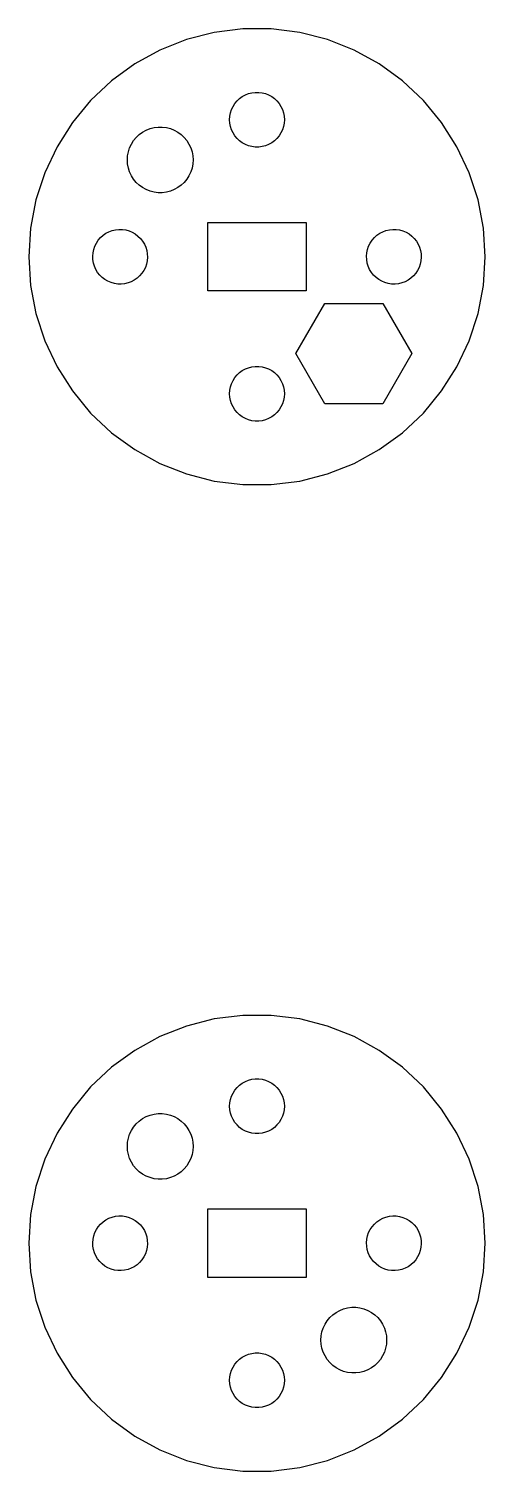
# Model space of a CAD drawing. Header units: metres. Extents: x -13.8 to 72.5, y 95.5 to 175.7.
# Drawn here: x 47.5 to 72.5, y 95.5 to 174.5 of the extents above; entities that cross this region are included whole.
import ezdxf

# ---------------------------------------------------------------- set-up
doc = ezdxf.new("R2010")
doc.units = ezdxf.units.M

msp = doc.modelspace()

# ---------------------------------------------------------------- linework, layer by layer
for p, q in [((56.1373, 173.888), (54.6777, 173.31)), ((57.6577, 174.279), (56.1373, 173.888)), ((59.2151, 174.475), (57.6577, 174.279)), ((60.7849, 174.475), (59.2151, 174.475)), ((62.3423, 174.279), (60.7849, 174.475)), ((63.8627, 173.888), (62.3423, 174.279)), ((65.3222, 173.31), (63.8627, 173.888)), ((54.6777, 173.31), (53.3022, 172.554)), ((66.6978, 172.554), (65.3222, 173.31)), ((53.3022, 172.554), (52.0322, 171.631)), ((67.9678, 171.631), (66.6978, 172.554)), ((52.0322, 171.631), (50.8879, 170.557)), ((69.1121, 170.557), (67.9678, 171.631)), ((50.8879, 170.557), (49.8873, 169.347)), ((58.9065, 170.527), (59.0439, 170.656)), ((59.0439, 170.656), (59.1963, 170.766)), ((59.1963, 170.766), (59.3613, 170.857)), ((59.3613, 170.857), (59.5365, 170.927)), ((59.5365, 170.927), (59.7189, 170.973)), ((59.7189, 170.973), (59.9058, 170.997)), ((59.9058, 170.997), (60.0942, 170.997)), ((60.0942, 170.997), (60.2811, 170.973)), ((60.2811, 170.973), (60.4635, 170.927)), ((60.4635, 170.927), (60.6387, 170.857)), ((60.6387, 170.857), (60.8037, 170.766)), ((60.8037, 170.766), (60.9561, 170.656)), ((60.9561, 170.656), (61.0934, 170.527)), ((70.1127, 169.347), (69.1121, 170.557)), ((58.5118, 169.688), (58.5471, 169.873)), ((58.5471, 169.873), (58.6053, 170.052)), ((58.6053, 170.052), (58.6855, 170.223)), ((58.6855, 170.223), (58.7865, 170.382)), ((58.7865, 170.382), (58.9065, 170.527)), ((61.0934, 170.527), (61.2135, 170.382)), ((61.2135, 170.382), (61.3145, 170.223)), ((61.3145, 170.223), (61.3947, 170.052)), ((61.3947, 170.052), (61.4529, 169.873)), ((61.4529, 169.873), (61.4882, 169.688)), ((49.8873, 169.347), (49.0462, 168.022)), ((53.9306, 168.932), (54.1408, 169.015)), ((54.1408, 169.015), (54.3597, 169.071)), ((54.3597, 169.071), (54.584, 169.099)), ((54.584, 169.099), (54.81, 169.099)), ((54.81, 169.099), (55.0343, 169.071)), ((55.0343, 169.071), (55.2532, 169.015)), ((55.2532, 169.015), (55.4634, 168.932)), ((58.5, 169.5), (58.5118, 169.688)), ((58.5118, 169.312), (58.5, 169.5)), ((58.5471, 169.127), (58.5118, 169.312)), ((58.6053, 168.948), (58.5471, 169.127)), ((61.4529, 169.127), (61.3947, 168.948)), ((61.4882, 169.312), (61.4529, 169.127)), ((61.4882, 169.688), (61.5, 169.5)), ((61.5, 169.5), (61.4882, 169.312)), ((70.9538, 168.022), (70.1127, 169.347)), ((53.0234, 167.966), (53.1196, 168.17)), ((53.1196, 168.17), (53.2408, 168.361)), ((53.2408, 168.361), (53.3849, 168.535)), ((53.3849, 168.535), (53.5496, 168.69)), ((53.5496, 168.69), (53.7325, 168.823)), ((53.7325, 168.823), (53.9306, 168.932)), ((55.4634, 168.932), (55.6615, 168.823)), ((55.6615, 168.823), (55.8444, 168.69)), ((55.8444, 168.69), (56.0091, 168.535)), ((56.0091, 168.535), (56.1532, 168.361)), ((56.1532, 168.361), (56.2744, 168.17)), ((56.2744, 168.17), (56.3706, 167.966)), ((58.6855, 168.777), (58.6053, 168.948)), ((58.7865, 168.618), (58.6855, 168.777)), ((58.9065, 168.473), (58.7865, 168.618)), ((59.0439, 168.344), (58.9065, 168.473)), ((59.1963, 168.234), (59.0439, 168.344)), ((59.3613, 168.143), (59.1963, 168.234)), ((60.8037, 168.234), (60.6387, 168.143)), ((60.9561, 168.344), (60.8037, 168.234)), ((61.0934, 168.473), (60.9561, 168.344)), ((61.2135, 168.618), (61.0934, 168.473)), ((61.3145, 168.777), (61.2135, 168.618)), ((61.3947, 168.948), (61.3145, 168.777)), ((49.0462, 168.022), (48.3778, 166.602)), ((52.897, 167.303), (52.9112, 167.529)), ((52.9112, 167.529), (52.9536, 167.751)), ((52.9536, 167.751), (53.0234, 167.966)), ((56.3706, 167.966), (56.4404, 167.751)), ((56.4404, 167.751), (56.4828, 167.529)), ((56.4828, 167.529), (56.497, 167.303)), ((59.5365, 168.073), (59.3613, 168.143)), ((59.7189, 168.027), (59.5365, 168.073)), ((59.9058, 168.003), (59.7189, 168.027)), ((60.0942, 168.003), (59.9058, 168.003)), ((60.2811, 168.027), (60.0942, 168.003)), ((60.4635, 168.073), (60.2811, 168.027)), ((60.6387, 168.143), (60.4635, 168.073)), ((71.6222, 166.602), (70.9538, 168.022)), ((48.3778, 166.602), (47.8927, 165.109)), ((52.9112, 167.077), (52.897, 167.303)), ((52.9536, 166.855), (52.9112, 167.077)), ((53.0234, 166.64), (52.9536, 166.855)), ((53.1196, 166.436), (53.0234, 166.64)), ((56.3706, 166.64), (56.2744, 166.436)), ((56.4404, 166.855), (56.3706, 166.64)), ((56.4828, 167.077), (56.4404, 166.855)), ((56.497, 167.303), (56.4828, 167.077)), ((72.1073, 165.109), (71.6222, 166.602)), ((53.2408, 166.245), (53.1196, 166.436)), ((53.3849, 166.071), (53.2408, 166.245)), ((53.5496, 165.916), (53.3849, 166.071)), ((53.7325, 165.783), (53.5496, 165.916)), ((55.8444, 165.916), (55.6615, 165.783)), ((56.0091, 166.071), (55.8444, 165.916)), ((56.1532, 166.245), (56.0091, 166.071)), ((56.2744, 166.436), (56.1532, 166.245)), ((47.8927, 165.109), (47.5986, 163.567)), ((53.9306, 165.674), (53.7325, 165.783)), ((54.1408, 165.591), (53.9306, 165.674)), ((54.3597, 165.535), (54.1408, 165.591)), ((54.584, 165.507), (54.3597, 165.535)), ((54.81, 165.507), (54.584, 165.507)), ((55.0343, 165.535), (54.81, 165.507)), ((55.2532, 165.591), (55.0343, 165.535)), ((55.4634, 165.674), (55.2532, 165.591)), ((55.6615, 165.783), (55.4634, 165.674)), ((72.4014, 163.567), (72.1073, 165.109)), ((47.5986, 163.567), (47.5, 162)), ((51.8899, 163.37), (52.0665, 163.436)), ((52.0665, 163.436), (52.2498, 163.479)), ((52.2498, 163.479), (52.4372, 163.499)), ((52.4372, 163.499), (52.6255, 163.495)), ((52.6255, 163.495), (52.8119, 163.467)), ((52.8119, 163.467), (52.9933, 163.417)), ((57.3, 160.125), (57.3, 163.875)), ((57.3, 163.875), (62.7, 163.875)), ((62.7, 163.875), (62.7, 160.125)), ((66.8899, 163.37), (67.0665, 163.436)), ((67.0665, 163.436), (67.2498, 163.479)), ((67.2498, 163.479), (67.4372, 163.499)), ((67.4372, 163.499), (67.6255, 163.495)), ((67.6255, 163.495), (67.8119, 163.467)), ((67.8119, 163.467), (67.9933, 163.417)), ((72.5, 162), (72.4014, 163.567)), ((51.1172, 162.581), (51.201, 162.75)), ((51.201, 162.75), (51.3052, 162.907)), ((51.3052, 162.907), (51.4283, 163.049)), ((51.4283, 163.049), (51.5683, 163.176)), ((51.5683, 163.176), (51.723, 163.283)), ((51.723, 163.283), (51.8899, 163.37)), ((52.9933, 163.417), (53.1669, 163.344)), ((53.1669, 163.344), (53.3301, 163.249)), ((53.3301, 163.249), (53.4801, 163.135)), ((53.4801, 163.135), (53.6147, 163.004)), ((53.6147, 163.004), (53.7317, 162.856)), ((53.7317, 162.856), (53.8293, 162.695)), ((53.8293, 162.695), (53.9059, 162.523)), ((66.1172, 162.581), (66.201, 162.75)), ((66.201, 162.75), (66.3052, 162.907)), ((66.3052, 162.907), (66.4283, 163.049)), ((66.4283, 163.049), (66.5683, 163.176)), ((66.5683, 163.176), (66.723, 163.283)), ((66.723, 163.283), (66.8899, 163.37)), ((67.9933, 163.417), (68.1669, 163.344)), ((68.1669, 163.344), (68.3301, 163.249)), ((68.3301, 163.249), (68.4801, 163.135)), ((68.4801, 163.135), (68.6147, 163.004)), ((68.6147, 163.004), (68.7317, 162.856)), ((68.7317, 162.856), (68.8293, 162.695)), ((68.8293, 162.695), (68.9059, 162.523)), ((47.5, 162), (47.5986, 160.433)), ((51.0003, 162.031), (51.0161, 162.219)), ((51.0082, 161.843), (51.0003, 162.031)), ((51.0161, 162.219), (51.0553, 162.403)), ((51.0553, 162.403), (51.1172, 162.581)), ((53.9059, 162.523), (53.9604, 162.343)), ((53.9604, 162.343), (53.9918, 162.157)), ((53.9997, 161.969), (53.9839, 161.781)), ((53.9918, 162.157), (53.9997, 161.969)), ((66.0003, 162.031), (66.0161, 162.219)), ((66.0082, 161.843), (66.0003, 162.031)), ((66.0161, 162.219), (66.0553, 162.403)), ((66.0553, 162.403), (66.1172, 162.581)), ((68.9059, 162.523), (68.9604, 162.343)), ((68.9604, 162.343), (68.9918, 162.157)), ((68.9997, 161.969), (68.9839, 161.781)), ((68.9918, 162.157), (68.9997, 161.969)), ((72.4014, 160.433), (72.5, 162)), ((51.0396, 161.657), (51.0082, 161.843)), ((51.0941, 161.477), (51.0396, 161.657)), ((51.1707, 161.305), (51.0941, 161.477)), ((51.2683, 161.144), (51.1707, 161.305)), ((51.3853, 160.996), (51.2683, 161.144)), ((53.6948, 161.093), (53.5717, 160.951)), ((53.799, 161.25), (53.6948, 161.093)), ((53.8828, 161.419), (53.799, 161.25)), ((53.9447, 161.597), (53.8828, 161.419)), ((53.9839, 161.781), (53.9447, 161.597)), ((66.0396, 161.657), (66.0082, 161.843)), ((66.0941, 161.477), (66.0396, 161.657)), ((66.1707, 161.305), (66.0941, 161.477)), ((66.2683, 161.144), (66.1707, 161.305)), ((66.3853, 160.996), (66.2683, 161.144)), ((68.6948, 161.093), (68.5717, 160.951)), ((68.799, 161.25), (68.6948, 161.093)), ((68.8828, 161.419), (68.799, 161.25)), ((68.9447, 161.597), (68.8828, 161.419)), ((68.9839, 161.781), (68.9447, 161.597)), ((47.5986, 160.433), (47.8927, 158.891)), ((51.5199, 160.865), (51.3853, 160.996)), ((51.6699, 160.751), (51.5199, 160.865)), ((51.833, 160.656), (51.6699, 160.751)), ((52.0067, 160.583), (51.833, 160.656)), ((52.1881, 160.533), (52.0067, 160.583)), ((52.3745, 160.505), (52.1881, 160.533)), ((52.5628, 160.501), (52.3745, 160.505)), ((52.7502, 160.521), (52.5628, 160.501)), ((52.9335, 160.564), (52.7502, 160.521)), ((53.1101, 160.63), (52.9335, 160.564)), ((53.277, 160.717), (53.1101, 160.63)), ((53.4317, 160.824), (53.277, 160.717)), ((53.5717, 160.951), (53.4317, 160.824)), ((66.5199, 160.865), (66.3853, 160.996)), ((66.6699, 160.751), (66.5199, 160.865)), ((66.833, 160.656), (66.6699, 160.751)), ((67.0067, 160.583), (66.833, 160.656)), ((67.1881, 160.533), (67.0067, 160.583)), ((67.3745, 160.505), (67.1881, 160.533)), ((67.5628, 160.501), (67.3745, 160.505)), ((67.7502, 160.521), (67.5628, 160.501)), ((67.9335, 160.564), (67.7502, 160.521)), ((68.1101, 160.63), (67.9335, 160.564)), ((68.277, 160.717), (68.1101, 160.63)), ((68.4317, 160.824), (68.277, 160.717)), ((68.5717, 160.951), (68.4317, 160.824)), ((72.1073, 158.891), (72.4014, 160.433)), ((62.7, 160.125), (57.3, 160.125)), ((47.8927, 158.891), (48.3778, 157.398)), ((62.1295, 156.697), (63.7162, 159.445)), ((63.7162, 159.445), (66.8897, 159.445)), ((66.8897, 159.445), (68.4765, 156.697)), ((71.6222, 157.398), (72.1073, 158.891)), ((48.3778, 157.398), (49.0462, 155.978)), ((70.9538, 155.978), (71.6222, 157.398)), ((63.7162, 153.949), (62.1295, 156.697)), ((68.4765, 156.697), (66.8897, 153.949)), ((49.0462, 155.978), (49.8873, 154.653)), ((58.9065, 155.527), (59.0439, 155.656)), ((59.0439, 155.656), (59.1963, 155.766)), ((59.1963, 155.766), (59.3613, 155.857)), ((59.3613, 155.857), (59.5365, 155.927)), ((59.5365, 155.927), (59.7189, 155.973)), ((59.7189, 155.973), (59.9058, 155.997)), ((59.9058, 155.997), (60.0942, 155.997)), ((60.0942, 155.997), (60.2811, 155.973)), ((60.2811, 155.973), (60.4635, 155.927)), ((60.4635, 155.927), (60.6387, 155.857)), ((60.6387, 155.857), (60.8037, 155.766)), ((60.8037, 155.766), (60.9561, 155.656)), ((60.9561, 155.656), (61.0934, 155.527)), ((70.1127, 154.653), (70.9538, 155.978)), ((58.5118, 154.688), (58.5471, 154.873)), ((58.5471, 154.873), (58.6053, 155.052)), ((58.6053, 155.052), (58.6855, 155.223)), ((58.6855, 155.223), (58.7865, 155.382)), ((58.7865, 155.382), (58.9065, 155.527)), ((61.0934, 155.527), (61.2135, 155.382)), ((61.2135, 155.382), (61.3145, 155.223)), ((61.3145, 155.223), (61.3947, 155.052)), ((61.3947, 155.052), (61.4529, 154.873)), ((61.4529, 154.873), (61.4882, 154.688)), ((49.8873, 154.653), (50.8879, 153.443)), ((58.5, 154.5), (58.5118, 154.688)), ((58.5118, 154.312), (58.5, 154.5)), ((58.5471, 154.127), (58.5118, 154.312)), ((58.6053, 153.948), (58.5471, 154.127)), ((61.4529, 154.127), (61.3947, 153.948)), ((61.4882, 154.312), (61.4529, 154.127)), ((61.4882, 154.688), (61.5, 154.5)), ((61.5, 154.5), (61.4882, 154.312)), ((69.1121, 153.443), (70.1127, 154.653)), ((50.8879, 153.443), (52.0322, 152.369)), ((58.6855, 153.777), (58.6053, 153.948)), ((58.7865, 153.618), (58.6855, 153.777)), ((58.9065, 153.473), (58.7865, 153.618)), ((59.0439, 153.344), (58.9065, 153.473)), ((59.1963, 153.234), (59.0439, 153.344)), ((59.3613, 153.143), (59.1963, 153.234)), ((60.8037, 153.234), (60.6387, 153.143)), ((60.9561, 153.344), (60.8037, 153.234)), ((61.0934, 153.473), (60.9561, 153.344)), ((61.2135, 153.618), (61.0934, 153.473)), ((61.3145, 153.777), (61.2135, 153.618)), ((61.3947, 153.948), (61.3145, 153.777)), ((66.8897, 153.949), (63.7162, 153.949)), ((67.9678, 152.369), (69.1121, 153.443)), ((59.5365, 153.073), (59.3613, 153.143)), ((59.7189, 153.027), (59.5365, 153.073)), ((59.9058, 153.003), (59.7189, 153.027)), ((60.0942, 153.003), (59.9058, 153.003)), ((60.2811, 153.027), (60.0942, 153.003)), ((60.4635, 153.073), (60.2811, 153.027)), ((60.6387, 153.143), (60.4635, 153.073)), ((52.0322, 152.369), (53.3022, 151.446)), ((66.6978, 151.446), (67.9678, 152.369)), ((53.3022, 151.446), (54.6777, 150.69)), ((65.3222, 150.69), (66.6978, 151.446)), ((54.6777, 150.69), (56.1373, 150.112)), ((56.1373, 150.112), (57.6577, 149.721)), ((62.3423, 149.721), (63.8627, 150.112)), ((63.8627, 150.112), (65.3222, 150.69)), ((57.6577, 149.721), (59.2151, 149.525)), ((59.2151, 149.525), (60.7849, 149.525)), ((60.7849, 149.525), (62.3423, 149.721)), ((57.6577, 120.279), (56.1373, 119.888)), ((59.2151, 120.475), (57.6577, 120.279)), ((60.7849, 120.475), (59.2151, 120.475)), ((62.3423, 120.279), (60.7849, 120.475)), ((63.8627, 119.888), (62.3423, 120.279)), ((54.6777, 119.31), (53.3022, 118.554)), ((56.1373, 119.888), (54.6777, 119.31)), ((65.3222, 119.31), (63.8627, 119.888)), ((66.6978, 118.554), (65.3222, 119.31)), ((53.3022, 118.554), (52.0322, 117.631)), ((67.9678, 117.631), (66.6978, 118.554)), ((52.0322, 117.631), (50.8879, 116.557)), ((59.1963, 116.766), (59.3613, 116.857)), ((59.3613, 116.857), (59.5365, 116.927)), ((59.5365, 116.927), (59.7189, 116.973)), ((59.7189, 116.973), (59.9058, 116.997)), ((59.9058, 116.997), (60.0942, 116.997)), ((60.0942, 116.997), (60.2811, 116.973)), ((60.2811, 116.973), (60.4635, 116.927)), ((60.4635, 116.927), (60.6387, 116.857)), ((60.6387, 116.857), (60.8037, 116.766)), ((69.1121, 116.557), (67.9678, 117.631)), ((50.8879, 116.557), (49.8873, 115.347)), ((58.6053, 116.052), (58.6855, 116.223)), ((58.6855, 116.223), (58.7865, 116.382)), ((58.7865, 116.382), (58.9065, 116.527)), ((58.9065, 116.527), (59.0439, 116.656)), ((59.0439, 116.656), (59.1963, 116.766)), ((60.8037, 116.766), (60.9561, 116.656)), ((60.9561, 116.656), (61.0934, 116.527)), ((61.0934, 116.527), (61.2135, 116.382)), ((61.2135, 116.382), (61.3145, 116.223)), ((61.3145, 116.223), (61.3947, 116.052)), ((70.1127, 115.347), (69.1121, 116.557)), ((49.8873, 115.347), (49.0462, 114.022)), ((58.5, 115.5), (58.5118, 115.688)), ((58.5118, 115.312), (58.5, 115.5)), ((58.5118, 115.688), (58.5471, 115.873)), ((58.5471, 115.127), (58.5118, 115.312)), ((58.5471, 115.873), (58.6053, 116.052)), ((61.3947, 116.052), (61.4529, 115.873)), ((61.4529, 115.873), (61.4882, 115.688)), ((61.4882, 115.312), (61.4529, 115.127)), ((61.4882, 115.688), (61.5, 115.5)), ((61.5, 115.5), (61.4882, 115.312)), ((70.9538, 114.022), (70.1127, 115.347)), ((53.2408, 114.361), (53.3849, 114.535)), ((53.3849, 114.535), (53.5496, 114.69)), ((53.5496, 114.69), (53.7325, 114.823)), ((53.7325, 114.823), (53.9306, 114.932)), ((53.9306, 114.932), (54.1408, 115.015)), ((54.1408, 115.015), (54.3597, 115.071)), ((54.3597, 115.071), (54.584, 115.099)), ((54.584, 115.099), (54.81, 115.099)), ((54.81, 115.099), (55.0343, 115.071)), ((55.0343, 115.071), (55.2532, 115.015)), ((55.2532, 115.015), (55.4634, 114.932)), ((55.4634, 114.932), (55.6615, 114.823)), ((55.6615, 114.823), (55.8444, 114.69)), ((55.8444, 114.69), (56.0091, 114.535)), ((56.0091, 114.535), (56.1532, 114.361)), ((58.6053, 114.948), (58.5471, 115.127)), ((58.6855, 114.777), (58.6053, 114.948)), ((58.7865, 114.618), (58.6855, 114.777)), ((58.9065, 114.473), (58.7865, 114.618)), ((61.2135, 114.618), (61.0934, 114.473)), ((61.3145, 114.777), (61.2135, 114.618)), ((61.3947, 114.948), (61.3145, 114.777)), ((61.4529, 115.127), (61.3947, 114.948)), ((49.0462, 114.022), (48.3778, 112.602)), ((52.9112, 113.529), (52.9536, 113.751)), ((52.9536, 113.751), (53.0234, 113.966)), ((53.0234, 113.966), (53.1196, 114.17)), ((53.1196, 114.17), (53.2408, 114.361)), ((56.1532, 114.361), (56.2744, 114.17)), ((56.2744, 114.17), (56.3706, 113.966)), ((56.3706, 113.966), (56.4404, 113.751)), ((56.4404, 113.751), (56.4828, 113.529)), ((59.0439, 114.344), (58.9065, 114.473)), ((59.1963, 114.234), (59.0439, 114.344)), ((59.3613, 114.143), (59.1963, 114.234)), ((59.5365, 114.073), (59.3613, 114.143)), ((59.7189, 114.027), (59.5365, 114.073)), ((59.9058, 114.003), (59.7189, 114.027)), ((60.0942, 114.003), (59.9058, 114.003)), ((60.2811, 114.027), (60.0942, 114.003)), ((60.4635, 114.073), (60.2811, 114.027)), ((60.6387, 114.143), (60.4635, 114.073)), ((60.8037, 114.234), (60.6387, 114.143)), ((60.9561, 114.344), (60.8037, 114.234)), ((61.0934, 114.473), (60.9561, 114.344)), ((71.6222, 112.602), (70.9538, 114.022)), ((52.897, 113.303), (52.9112, 113.529)), ((52.9112, 113.077), (52.897, 113.303)), ((52.9536, 112.855), (52.9112, 113.077)), ((56.4828, 113.077), (56.4404, 112.855)), ((56.4828, 113.529), (56.497, 113.303)), ((56.497, 113.303), (56.4828, 113.077)), ((48.3778, 112.602), (47.8927, 111.109)), ((53.0234, 112.64), (52.9536, 112.855)), ((53.1196, 112.436), (53.0234, 112.64)), ((53.2408, 112.245), (53.1196, 112.436)), ((53.3849, 112.071), (53.2408, 112.245)), ((56.1532, 112.245), (56.0091, 112.071)), ((56.2744, 112.436), (56.1532, 112.245)), ((56.3706, 112.64), (56.2744, 112.436)), ((56.4404, 112.855), (56.3706, 112.64)), ((72.1073, 111.109), (71.6222, 112.602)), ((53.5496, 111.916), (53.3849, 112.071)), ((53.7325, 111.783), (53.5496, 111.916)), ((53.9306, 111.674), (53.7325, 111.783)), ((54.1408, 111.591), (53.9306, 111.674)), ((54.3597, 111.535), (54.1408, 111.591)), ((54.584, 111.507), (54.3597, 111.535)), ((54.81, 111.507), (54.584, 111.507)), ((55.0343, 111.535), (54.81, 111.507)), ((55.2532, 111.591), (55.0343, 111.535)), ((55.4634, 111.674), (55.2532, 111.591)), ((55.6615, 111.783), (55.4634, 111.674)), ((55.8444, 111.916), (55.6615, 111.783)), ((56.0091, 112.071), (55.8444, 111.916)), ((47.8927, 111.109), (47.5986, 109.567)), ((72.4014, 109.567), (72.1073, 111.109)), ((57.3, 106.125), (57.3, 109.875)), ((57.3, 109.875), (62.7, 109.875)), ((62.7, 109.875), (62.7, 106.125)), ((47.5986, 109.567), (47.5, 108)), ((51.3052, 108.907), (51.4283, 109.049)), ((51.4283, 109.049), (51.5683, 109.176)), ((51.5683, 109.176), (51.723, 109.283)), ((51.723, 109.283), (51.8899, 109.37)), ((51.8899, 109.37), (52.0665, 109.436)), ((52.0665, 109.436), (52.2498, 109.479)), ((52.2498, 109.479), (52.4372, 109.499)), ((52.4372, 109.499), (52.6255, 109.495)), ((52.6255, 109.495), (52.8119, 109.467)), ((52.8119, 109.467), (52.9933, 109.417)), ((52.9933, 109.417), (53.1669, 109.344)), ((53.1669, 109.344), (53.3301, 109.249)), ((53.3301, 109.249), (53.4801, 109.135)), ((53.4801, 109.135), (53.6147, 109.004)), ((53.6147, 109.004), (53.7317, 108.856)), ((66.3052, 108.907), (66.4283, 109.049)), ((66.4283, 109.049), (66.5683, 109.176)), ((66.5683, 109.176), (66.723, 109.283)), ((66.723, 109.283), (66.8899, 109.37)), ((66.8899, 109.37), (67.0665, 109.436)), ((67.0665, 109.436), (67.2498, 109.479)), ((67.2498, 109.479), (67.4372, 109.499)), ((67.4372, 109.499), (67.6255, 109.495)), ((67.6255, 109.495), (67.8119, 109.467)), ((67.8119, 109.467), (67.9933, 109.417)), ((67.9933, 109.417), (68.1669, 109.344)), ((68.1669, 109.344), (68.3301, 109.249)), ((68.3301, 109.249), (68.4801, 109.135)), ((68.4801, 109.135), (68.6147, 109.004)), ((68.6147, 109.004), (68.7317, 108.856)), ((72.5, 108), (72.4014, 109.567)), ((51.0003, 108.031), (51.0161, 108.219)), ((51.0161, 108.219), (51.0553, 108.403)), ((51.0553, 108.403), (51.1172, 108.581)), ((51.1172, 108.581), (51.201, 108.75)), ((51.201, 108.75), (51.3052, 108.907)), ((53.7317, 108.856), (53.8293, 108.695)), ((53.8293, 108.695), (53.9059, 108.523)), ((53.9059, 108.523), (53.9604, 108.343)), ((53.9604, 108.343), (53.9918, 108.157)), ((66.0003, 108.031), (66.0161, 108.219)), ((66.0161, 108.219), (66.0553, 108.403)), ((66.0553, 108.403), (66.1172, 108.581)), ((66.1172, 108.581), (66.201, 108.75)), ((66.201, 108.75), (66.3052, 108.907)), ((68.7317, 108.856), (68.8293, 108.695)), ((68.8293, 108.695), (68.9059, 108.523)), ((68.9059, 108.523), (68.9604, 108.343)), ((68.9604, 108.343), (68.9918, 108.157)), ((47.5, 108), (47.5986, 106.433)), ((51.0082, 107.843), (51.0003, 108.031)), ((51.0396, 107.657), (51.0082, 107.843)), ((51.0941, 107.477), (51.0396, 107.657)), ((51.1707, 107.305), (51.0941, 107.477)), ((53.8828, 107.419), (53.799, 107.25)), ((53.9447, 107.597), (53.8828, 107.419)), ((53.9839, 107.781), (53.9447, 107.597)), ((53.9997, 107.969), (53.9839, 107.781)), ((53.9918, 108.157), (53.9997, 107.969)), ((66.0082, 107.843), (66.0003, 108.031)), ((66.0396, 107.657), (66.0082, 107.843)), ((66.0941, 107.477), (66.0396, 107.657)), ((66.1707, 107.305), (66.0941, 107.477)), ((68.8828, 107.419), (68.799, 107.25)), ((68.9447, 107.597), (68.8828, 107.419)), ((68.9839, 107.781), (68.9447, 107.597)), ((68.9997, 107.969), (68.9839, 107.781)), ((68.9918, 108.157), (68.9997, 107.969)), ((72.4014, 106.433), (72.5, 108)), ((51.2683, 107.144), (51.1707, 107.305)), ((51.3853, 106.996), (51.2683, 107.144)), ((51.5199, 106.865), (51.3853, 106.996)), ((51.6699, 106.751), (51.5199, 106.865)), ((51.833, 106.656), (51.6699, 106.751)), ((52.0067, 106.583), (51.833, 106.656)), ((52.1881, 106.533), (52.0067, 106.583)), ((53.1101, 106.63), (52.9335, 106.564)), ((53.277, 106.717), (53.1101, 106.63)), ((53.4317, 106.824), (53.277, 106.717)), ((53.5717, 106.951), (53.4317, 106.824)), ((53.6948, 107.093), (53.5717, 106.951)), ((53.799, 107.25), (53.6948, 107.093)), ((66.2683, 107.144), (66.1707, 107.305)), ((66.3853, 106.996), (66.2683, 107.144)), ((66.5199, 106.865), (66.3853, 106.996)), ((66.6699, 106.751), (66.5199, 106.865)), ((66.833, 106.656), (66.6699, 106.751)), ((67.0067, 106.583), (66.833, 106.656)), ((67.1881, 106.533), (67.0067, 106.583)), ((68.1101, 106.63), (67.9335, 106.564)), ((68.277, 106.717), (68.1101, 106.63)), ((68.4317, 106.824), (68.277, 106.717)), ((68.5717, 106.951), (68.4317, 106.824)), ((68.6948, 107.093), (68.5717, 106.951)), ((68.799, 107.25), (68.6948, 107.093)), ((47.5986, 106.433), (47.8927, 104.891)), ((52.3745, 106.505), (52.1881, 106.533)), ((52.5628, 106.501), (52.3745, 106.505)), ((52.7502, 106.521), (52.5628, 106.501)), ((52.9335, 106.564), (52.7502, 106.521)), ((62.7, 106.125), (57.3, 106.125)), ((67.3745, 106.505), (67.1881, 106.533)), ((67.5628, 106.501), (67.3745, 106.505)), ((67.7502, 106.521), (67.5628, 106.501)), ((67.9335, 106.564), (67.7502, 106.521)), ((72.1073, 104.891), (72.4014, 106.433)), ((47.8927, 104.891), (48.3778, 103.398)), ((64.1556, 104.084), (64.3385, 104.217)), ((64.3385, 104.217), (64.5366, 104.326)), ((64.5366, 104.326), (64.7468, 104.409)), ((64.7468, 104.409), (64.9657, 104.465)), ((64.9657, 104.465), (65.19, 104.493)), ((65.19, 104.493), (65.416, 104.493)), ((65.416, 104.493), (65.6403, 104.465)), ((65.6403, 104.465), (65.8592, 104.409)), ((65.8592, 104.409), (66.0694, 104.326)), ((66.0694, 104.326), (66.2675, 104.217)), ((66.2675, 104.217), (66.4504, 104.084)), ((71.6222, 103.398), (72.1073, 104.891)), ((63.6294, 103.36), (63.7256, 103.564)), ((63.7256, 103.564), (63.8468, 103.755)), ((63.8468, 103.755), (63.9908, 103.929)), ((63.9908, 103.929), (64.1556, 104.084)), ((66.4504, 104.084), (66.6151, 103.929)), ((66.6151, 103.929), (66.7592, 103.755)), ((66.7592, 103.755), (66.8803, 103.564)), ((66.8803, 103.564), (66.9766, 103.36)), ((48.3778, 103.398), (49.0462, 101.978)), ((63.503, 102.697), (63.5172, 102.923)), ((63.5172, 102.471), (63.503, 102.697)), ((63.5172, 102.923), (63.5595, 103.145)), ((63.5595, 103.145), (63.6294, 103.36)), ((66.9766, 103.36), (67.0464, 103.145)), ((67.0464, 103.145), (67.0888, 102.923)), ((67.0888, 102.923), (67.103, 102.697)), ((67.103, 102.697), (67.0888, 102.471)), ((70.9538, 101.978), (71.6222, 103.398)), ((49.0462, 101.978), (49.8873, 100.653)), ((59.1963, 101.766), (59.3613, 101.857)), ((59.3613, 101.857), (59.5365, 101.927)), ((59.5365, 101.927), (59.7189, 101.973)), ((59.7189, 101.973), (59.9058, 101.997)), ((59.9058, 101.997), (60.0942, 101.997)), ((60.0942, 101.997), (60.2811, 101.973)), ((60.2811, 101.973), (60.4635, 101.927)), ((60.4635, 101.927), (60.6387, 101.857)), ((60.6387, 101.857), (60.8037, 101.766)), ((63.5595, 102.249), (63.5172, 102.471)), ((63.6294, 102.034), (63.5595, 102.249)), ((63.7256, 101.83), (63.6294, 102.034)), ((66.9766, 102.034), (66.8803, 101.83)), ((67.0464, 102.249), (66.9766, 102.034)), ((67.0888, 102.471), (67.0464, 102.249)), ((70.1127, 100.653), (70.9538, 101.978)), ((58.6053, 101.052), (58.6855, 101.223)), ((58.6855, 101.223), (58.7865, 101.382)), ((58.7865, 101.382), (58.9065, 101.527)), ((58.9065, 101.527), (59.0439, 101.656)), ((59.0439, 101.656), (59.1963, 101.766)), ((60.8037, 101.766), (60.9561, 101.656)), ((60.9561, 101.656), (61.0934, 101.527)), ((61.0934, 101.527), (61.2135, 101.382)), ((61.2135, 101.382), (61.3145, 101.223)), ((61.3145, 101.223), (61.3947, 101.052)), ((63.8468, 101.639), (63.7256, 101.83)), ((63.9908, 101.465), (63.8468, 101.639)), ((64.1556, 101.31), (63.9908, 101.465)), ((64.3385, 101.177), (64.1556, 101.31)), ((64.5366, 101.068), (64.3385, 101.177)), ((64.7468, 100.985), (64.5366, 101.068)), ((66.0694, 101.068), (65.8592, 100.985)), ((66.2675, 101.177), (66.0694, 101.068)), ((66.4504, 101.31), (66.2675, 101.177)), ((66.6151, 101.465), (66.4504, 101.31)), ((66.7592, 101.639), (66.6151, 101.465)), ((66.8803, 101.83), (66.7592, 101.639)), ((49.8873, 100.653), (50.8879, 99.4432)), ((58.5, 100.5), (58.5118, 100.688)), ((58.5118, 100.312), (58.5, 100.5)), ((58.5118, 100.688), (58.5471, 100.873)), ((58.5471, 100.127), (58.5118, 100.312)), ((58.5471, 100.873), (58.6053, 101.052)), ((61.3947, 101.052), (61.4529, 100.873)), ((61.4529, 100.873), (61.4882, 100.688)), ((61.4882, 100.312), (61.4529, 100.127)), ((61.4882, 100.688), (61.5, 100.5)), ((61.5, 100.5), (61.4882, 100.312)), ((64.9657, 100.929), (64.7468, 100.985)), ((65.19, 100.901), (64.9657, 100.929)), ((65.416, 100.901), (65.19, 100.901)), ((65.6403, 100.929), (65.416, 100.901)), ((65.8592, 100.985), (65.6403, 100.929)), ((69.1121, 99.4432), (70.1127, 100.653)), ((58.6053, 99.9478), (58.5471, 100.127)), ((58.6855, 99.7774), (58.6053, 99.9478)), ((58.7865, 99.6183), (58.6855, 99.7774)), ((58.9065, 99.4732), (58.7865, 99.6183)), ((61.2135, 99.6183), (61.0934, 99.4732)), ((61.3145, 99.7774), (61.2135, 99.6183)), ((61.3947, 99.9478), (61.3145, 99.7774)), ((61.4529, 100.127), (61.3947, 99.9478)), ((50.8879, 99.4432), (52.0322, 98.3686)), ((59.0439, 99.3442), (58.9065, 99.4732)), ((59.1963, 99.2335), (59.0439, 99.3442)), ((59.3613, 99.1428), (59.1963, 99.2335)), ((59.5365, 99.0734), (59.3613, 99.1428)), ((59.7189, 99.0266), (59.5365, 99.0734)), ((59.9058, 99.003), (59.7189, 99.0266)), ((60.0942, 99.003), (59.9058, 99.003)), ((60.2811, 99.0266), (60.0942, 99.003)), ((60.4635, 99.0734), (60.2811, 99.0266)), ((60.6387, 99.1428), (60.4635, 99.0734)), ((60.8037, 99.2335), (60.6387, 99.1428)), ((60.9561, 99.3442), (60.8037, 99.2335)), ((61.0934, 99.4732), (60.9561, 99.3442)), ((67.9678, 98.3686), (69.1121, 99.4432)), ((52.0322, 98.3686), (53.3022, 97.4459)), ((66.6978, 97.4459), (67.9678, 98.3686)), ((53.3022, 97.4459), (54.6777, 96.6897)), ((65.3222, 96.6897), (66.6978, 97.4459)), ((54.6777, 96.6897), (56.1373, 96.1118)), ((63.8627, 96.1118), (65.3222, 96.6897)), ((56.1373, 96.1118), (57.6577, 95.7214)), ((57.6577, 95.7214), (59.2151, 95.5247)), ((60.7849, 95.5247), (62.3423, 95.7214)), ((62.3423, 95.7214), (63.8627, 96.1118)), ((59.2151, 95.5247), (60.7849, 95.5247))]:
    msp.add_line(p, q)

doc.saveas('drawing.dxf')
